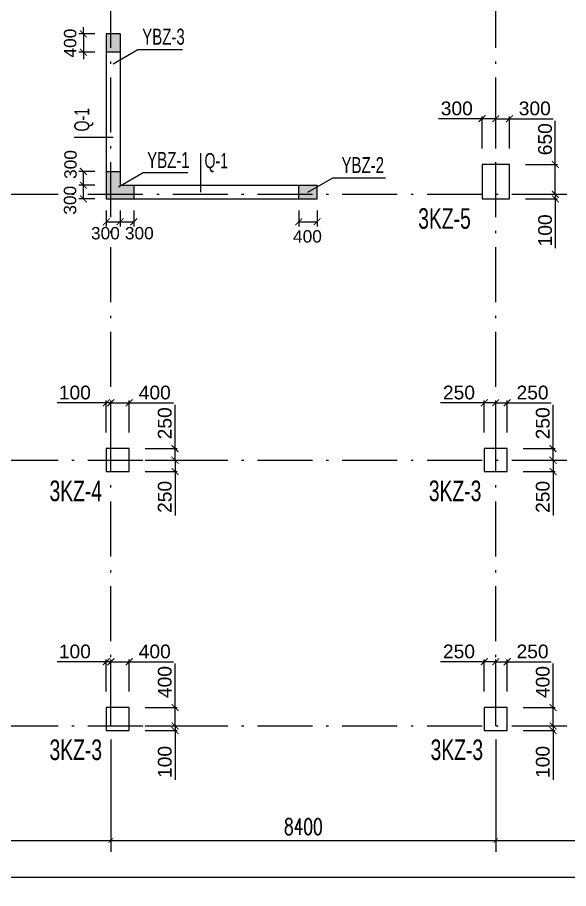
# Model space of a CAD drawing. Header units: millimetres. Extents: x -3831 to 465700, y 39900 to 106100.
# Drawn here: x 109560 to 121589, y 56450 to 75460 of the extents above; entities that cross this region are included whole.
import ezdxf

# ---------------------------------------------------------------- set-up
doc = ezdxf.new("R2010")
doc.units = ezdxf.units.MM
doc.linetypes.add('线型2', pattern=[1850, 1200, -300, 50, -300])
for name, color, linetype in [('AXIS', 3, 'Continuous'), ('BZ-name', 160, 'Continuous'), ('column_dim', 90, 'Continuous'), ('DOTE', 10, '线型2'), ('WALL-Beam', 80, 'Continuous'), ('wall_dim', 60, 'Continuous'), ('WALL_INFO', 130, 'Continuous')]:
    doc.layers.add(name, color=color, linetype=linetype)
for name, color, linetype, lineweight in [('S_Cl', 2, 'Continuous', 25), ('S_ColumFocus', 2, 'Continuous', 9), ('S_ConcWall', 3, 'Continuous', 25)]:
    doc.layers.add(name, color=color, linetype=linetype, lineweight=lineweight)
doc.styles.add('_TCH_DIM_T3', font='SIMPLEX', dxfattribs={"width": 0.705882, "bigfont": 'GBCBIG'})
doc.styles.get("Standard").update_dxf_attribs({"font": 'arial.ttf'})
doc.styles.add('xxxx', font='RIF.ttf')
doc.dimstyles.new('_TCH_ARCH&&100', dxfattribs={"dimtxt": 297.5, "dimasz": 100, "dimexe": 250, "dimexo": 300, "dimgap": 126.25, "dimtad": 1, "dimdec": 0, "dimzin": 0, "dimdsep": 46, "dimtxsty": '_TCH_DIM_T3', "dimblk": 'ARCHTICK', "dimcen": 0.09, "dimclrt": 7, "dimazin": 2, "dimtfac": 1, "dimtdec": 0, "dimtix": 1, "dimtmove": 2, "dimatfit": 3, "dimfxl": 100, "dimtolj": 1, "dimtzin": 0, "dimarcsym": 0})
doc.dimstyles.new('ISO-25', dxfattribs={"dimtxt": 2.5, "dimasz": 2.5, "dimexe": 1.25, "dimexo": 0.625, "dimtad": 1, "dimtxsty": 'Standard', "dimcen": 2.5, "dimadec": 0, "dimazin": 0, "dimtfac": 1, "dimtmove": 0, "dimatfit": 3, "dimfxl": 1, "dimarcsym": 0})

# ---------------------------------------------------------------- blocks, each defined once
blk = doc.blocks.new('_ArchTick')
at = {"color": 0, "linetype": 'ByBlock', "const_width": 0.15}
blk.add_lwpolyline([(-0.5, -0.5), (0.5, 0.5)], dxfattribs=at)
blk = doc.blocks.new('*D315')
at = {"layer": 'Defpoints', "color": 0, "transparency": 16777216}
for p in [(111500, 71500), (111800, 71500), (111800, 71000)]:
    blk.add_point(p, dxfattribs=at)
at = {"layer": 'wall_dim', "color": 0, "lineweight": -2, "transparency": 16777216}
for p, q in [((111500, 71250), (111500, 70901)), ((111800, 71250), (111800, 70901)), ((111500, 71000), (111800, 71000))]:
    blk.add_line(p, q, dxfattribs=at)
at = {"layer": 'wall_dim', "color": 0, "lineweight": -2, "transparency": 16777216, "xscale": 150, "yscale": 150, "zscale": 150, "rotation": 180}
blk.add_blockref('_ArchTick', (111500, 71000), dxfattribs=at)
at = {"layer": 'wall_dim', "color": 0, "lineweight": -2, "transparency": 16777216, "xscale": 150, "yscale": 150, "zscale": 150}
blk.add_blockref('_ArchTick', (111800, 71000), dxfattribs=at)
at = {"layer": 'wall_dim', "color": 7, "transparency": 16777216, "insert": (111480, 70750), "char_height": 270, "attachment_point": 5}
blk.add_mtext('300', dxfattribs=at)
blk = doc.blocks.new('*D316')
at = {"layer": 'Defpoints', "color": 0, "transparency": 16777216}
for p in [(111800, 71500), (112100, 71500), (112100, 71000)]:
    blk.add_point(p, dxfattribs=at)
at = {"layer": 'wall_dim', "color": 0, "lineweight": -2, "transparency": 16777216}
for p, q in [((111800, 71250), (111800, 70901)), ((112100, 71250), (112100, 70901)), ((111800, 71000), (112100, 71000))]:
    blk.add_line(p, q, dxfattribs=at)
at = {"layer": 'wall_dim', "color": 0, "lineweight": -2, "transparency": 16777216, "xscale": 150, "yscale": 150, "zscale": 150, "rotation": 180}
blk.add_blockref('_ArchTick', (111800, 71000), dxfattribs=at)
at = {"layer": 'wall_dim', "color": 0, "lineweight": -2, "transparency": 16777216, "xscale": 150, "yscale": 150, "zscale": 150}
blk.add_blockref('_ArchTick', (112100, 71000), dxfattribs=at)
at = {"layer": 'wall_dim', "color": 7, "transparency": 16777216, "insert": (112220, 70750), "char_height": 270, "attachment_point": 5}
blk.add_mtext('300', dxfattribs=at)
blk = doc.blocks.new('*D267')
at = {"layer": 'Defpoints', "color": 0, "transparency": 16777216}
for p in [(111000, 71800), (111500, 71800), (111500, 71500)]:
    blk.add_point(p, dxfattribs=at)
at = {"layer": 'wall_dim', "color": 0, "lineweight": -2, "transparency": 16777216}
for p, q in [((111250, 71800), (110901, 71800)), ((111000, 71500), (111000, 71800)), ((111250, 71500), (110901, 71500))]:
    blk.add_line(p, q, dxfattribs=at)
at = {"layer": 'wall_dim', "color": 0, "lineweight": -2, "transparency": 16777216, "xscale": 150, "yscale": 150, "zscale": 150}
for p, rotation in [((111000, 71800), 90), ((111000, 71500), 270)]:
    blk.add_blockref('_ArchTick', p, dxfattribs=dict(at, rotation=rotation))
at = {"layer": 'wall_dim', "color": 7, "transparency": 16777216, "insert": (110710, 71470), "char_height": 270, "attachment_point": 5, "rotation": 90}
blk.add_mtext('300', dxfattribs=at)
blk = doc.blocks.new('*D317')
at = {"layer": 'Defpoints', "color": 0, "transparency": 16777216}
for p in [(111000, 72100), (111500, 72100), (111500, 71800)]:
    blk.add_point(p, dxfattribs=at)
at = {"layer": 'wall_dim', "color": 0, "lineweight": -2, "transparency": 16777216}
for p, q in [((111250, 72100), (110901, 72100)), ((111000, 71800), (111000, 72100)), ((111250, 71800), (110901, 71800))]:
    blk.add_line(p, q, dxfattribs=at)
at = {"layer": 'wall_dim', "color": 0, "lineweight": -2, "transparency": 16777216, "xscale": 150, "yscale": 150, "zscale": 150}
for p, rotation in [((111000, 72100), 90), ((111000, 71800), 270)]:
    blk.add_blockref('_ArchTick', p, dxfattribs=dict(at, rotation=rotation))
at = {"layer": 'wall_dim', "color": 7, "transparency": 16777216, "insert": (110720, 72250), "char_height": 270, "attachment_point": 5, "rotation": 90}
blk.add_mtext('300', dxfattribs=at)
blk = doc.blocks.new('*D318')
at = {"layer": 'Defpoints', "color": 0, "transparency": 16777216}
for p in [(111500, 75100), (111000, 74700), (111500, 74700)]:
    blk.add_point(p, dxfattribs=at)
at = {"layer": 'wall_dim', "color": 0, "lineweight": -2, "transparency": 16777216}
for p, q in [((111250, 75100), (110901, 75100)), ((111000, 75100), (111000, 75250)), ((111000, 75100), (111000, 74700)), ((111250, 74700), (110901, 74700)), ((111000, 74700), (111000, 74550))]:
    blk.add_line(p, q, dxfattribs=at)
at = {"layer": 'wall_dim', "color": 0, "lineweight": -2, "transparency": 16777216, "xscale": 150, "yscale": 150, "zscale": 150}
for p, rotation in [((111000, 75100), 270), ((111000, 74700), 90)]:
    blk.add_blockref('_ArchTick', p, dxfattribs=dict(at, rotation=rotation))
at = {"layer": 'wall_dim', "color": 7, "transparency": 16777216, "insert": (110712, 74900), "char_height": 270, "attachment_point": 5, "rotation": 90}
blk.add_mtext('400', dxfattribs=at)
blk = doc.blocks.new('*D319')
at = {"layer": 'Defpoints', "color": 0, "transparency": 16777216}
for p in [(115700, 71500), (116100, 71500), (116100, 71000)]:
    blk.add_point(p, dxfattribs=at)
at = {"layer": 'wall_dim', "color": 0, "lineweight": -2, "transparency": 16777216}
for p, q in [((115700, 71250), (115700, 70901)), ((116100, 71250), (116100, 70901)), ((115700, 71000), (116100, 71000))]:
    blk.add_line(p, q, dxfattribs=at)
at = {"layer": 'wall_dim', "color": 0, "lineweight": -2, "transparency": 16777216, "xscale": 150, "yscale": 150, "zscale": 150, "rotation": 180}
blk.add_blockref('_ArchTick', (115700, 71000), dxfattribs=at)
at = {"layer": 'wall_dim', "color": 0, "lineweight": -2, "transparency": 16777216, "xscale": 150, "yscale": 150, "zscale": 150}
blk.add_blockref('_ArchTick', (116100, 71000), dxfattribs=at)
at = {"layer": 'wall_dim', "color": 7, "transparency": 16777216, "insert": (115890, 70680), "char_height": 270, "attachment_point": 5}
blk.add_mtext('400', dxfattribs=at)
blk = doc.blocks.new('*D1914')
at = {"layer": 'column_dim', "color": 0, "lineweight": -2, "transparency": 16777216}
for p, q in [((121300, 71600), (121300, 71750)), ((120650, 71600), (121350, 71600)), ((120650, 71500), (121350, 71500)), ((121300, 71600), (121300, 71500)), ((121300, 71500), (121300, 70426))]:
    blk.add_line(p, q, dxfattribs=at)
at = {"layer": 'Defpoints', "color": 0, "transparency": 16777216}
for p in [(120300, 71600), (120300, 71500), (121300, 71600)]:
    blk.add_point(p, dxfattribs=at)
at = {"layer": 'column_dim', "color": 0, "lineweight": -2, "transparency": 16777216, "xscale": 150, "yscale": 150, "zscale": 150}
for p, rotation in [((121300, 71600), 270), ((121300, 71500), 90)]:
    blk.add_blockref('_ArchTick', p, dxfattribs=dict(at, rotation=rotation))
at = {"layer": 'column_dim', "color": 7, "transparency": 16777216, "insert": (121077, 70813), "char_height": 300, "attachment_point": 5, "rotation": 90}
blk.add_mtext('100', dxfattribs=at)
blk = doc.blocks.new('*D1915')
at = {"layer": 'column_dim', "color": 0, "lineweight": -2, "transparency": 16777216}
for p, q in [((121300, 72250), (121300, 73203)), ((120650, 72250), (121350, 72250)), ((121300, 71600), (121300, 72250)), ((120650, 71600), (121350, 71600))]:
    blk.add_line(p, q, dxfattribs=at)
at = {"layer": 'Defpoints', "color": 0, "transparency": 16777216}
for p in [(120300, 72250), (120300, 71600), (121300, 71600)]:
    blk.add_point(p, dxfattribs=at)
at = {"layer": 'column_dim', "color": 0, "lineweight": -2, "transparency": 16777216, "xscale": 150, "yscale": 150, "zscale": 150}
for p, rotation in [((121300, 72250), 90), ((121300, 71600), 270)]:
    blk.add_blockref('_ArchTick', p, dxfattribs=dict(at, rotation=rotation))
at = {"layer": 'column_dim', "color": 7, "transparency": 16777216, "insert": (121077, 72802), "char_height": 300, "attachment_point": 5, "rotation": 90}
blk.add_mtext('650', dxfattribs=at)
blk = doc.blocks.new('*D1916')
at = {"layer": 'column_dim', "color": 0, "lineweight": -2, "transparency": 16777216}
for p, q in [((120000, 72600), (120000, 73300)), ((120000, 73250), (120300, 73250)), ((120300, 72600), (120300, 73300)), ((120300, 73250), (121252, 73250))]:
    blk.add_line(p, q, dxfattribs=at)
at = {"layer": 'Defpoints', "color": 0, "transparency": 16777216}
for p in [(120000, 73250), (120000, 72250), (120300, 72250)]:
    blk.add_point(p, dxfattribs=at)
at = {"layer": 'column_dim', "color": 0, "lineweight": -2, "transparency": 16777216, "xscale": 150, "yscale": 150, "zscale": 150, "rotation": 180}
blk.add_blockref('_ArchTick', (120000, 73250), dxfattribs=at)
at = {"layer": 'column_dim', "color": 0, "lineweight": -2, "transparency": 16777216, "xscale": 150, "yscale": 150, "zscale": 150}
blk.add_blockref('_ArchTick', (120300, 73250), dxfattribs=at)
at = {"layer": 'column_dim', "color": 7, "transparency": 16777216, "insert": (120851, 73473), "char_height": 300, "attachment_point": 5}
blk.add_mtext('300', dxfattribs=at)
blk = doc.blocks.new('*D1917')
at = {"layer": 'column_dim', "color": 0, "lineweight": -2, "transparency": 16777216}
for p, q in [((119700, 73250), (118748, 73250)), ((119700, 72600), (119700, 73300)), ((120000, 73250), (119700, 73250)), ((120000, 72600), (120000, 73300))]:
    blk.add_line(p, q, dxfattribs=at)
at = {"layer": 'Defpoints', "color": 0, "transparency": 16777216}
for p in [(120000, 73250), (119700, 72250), (120000, 72250)]:
    blk.add_point(p, dxfattribs=at)
at = {"layer": 'column_dim', "color": 0, "lineweight": -2, "transparency": 16777216, "xscale": 150, "yscale": 150, "zscale": 150, "rotation": 180}
blk.add_blockref('_ArchTick', (119700, 73250), dxfattribs=at)
at = {"layer": 'column_dim', "color": 0, "lineweight": -2, "transparency": 16777216, "xscale": 150, "yscale": 150, "zscale": 150}
blk.add_blockref('_ArchTick', (120000, 73250), dxfattribs=at)
at = {"layer": 'column_dim', "color": 7, "transparency": 16777216, "insert": (119149, 73473), "char_height": 300, "attachment_point": 5}
blk.add_mtext('300', dxfattribs=at)
blk = doc.blocks.new('*D1918')
at = {"layer": 'column_dim', "color": 0, "lineweight": -2, "transparency": 16777216}
for p, q in [((120600, 65800), (121300, 65800)), ((121250, 65800), (121250, 65550)), ((120600, 65550), (121300, 65550)), ((121250, 65550), (121250, 64593))]:
    blk.add_line(p, q, dxfattribs=at)
at = {"layer": 'Defpoints', "color": 0, "transparency": 16777216}
for p in [(120250, 65800), (121250, 65800), (120250, 65550)]:
    blk.add_point(p, dxfattribs=at)
at = {"layer": 'column_dim', "color": 0, "lineweight": -2, "transparency": 16777216, "xscale": 150, "yscale": 150, "zscale": 150}
for p, rotation in [((121250, 65800), 90), ((121250, 65550), 270)]:
    blk.add_blockref('_ArchTick', p, dxfattribs=dict(at, rotation=rotation))
at = {"layer": 'column_dim', "color": 7, "transparency": 16777216, "insert": (121027, 64997), "char_height": 300, "attachment_point": 5, "rotation": 90}
blk.add_mtext('250', dxfattribs=at)
blk = doc.blocks.new('*D1919')
at = {"layer": 'column_dim', "color": 0, "lineweight": -2, "transparency": 16777216}
for p, q in [((121250, 66050), (121250, 67007)), ((120600, 66050), (121300, 66050)), ((121250, 65800), (121250, 66050)), ((120600, 65800), (121300, 65800))]:
    blk.add_line(p, q, dxfattribs=at)
at = {"layer": 'Defpoints', "color": 0, "transparency": 16777216}
for p in [(120250, 66050), (120250, 65800), (121250, 65800)]:
    blk.add_point(p, dxfattribs=at)
at = {"layer": 'column_dim', "color": 0, "lineweight": -2, "transparency": 16777216, "xscale": 150, "yscale": 150, "zscale": 150}
for p, rotation in [((121250, 66050), 90), ((121250, 65800), 270)]:
    blk.add_blockref('_ArchTick', p, dxfattribs=dict(at, rotation=rotation))
at = {"layer": 'column_dim', "color": 7, "transparency": 16777216, "insert": (121027, 66603), "char_height": 300, "attachment_point": 5, "rotation": 90}
blk.add_mtext('250', dxfattribs=at)
blk = doc.blocks.new('*D1920')
at = {"layer": 'column_dim', "color": 0, "lineweight": -2, "transparency": 16777216}
for p, q in [((120000, 66400), (120000, 67100)), ((120000, 67050), (120250, 67050)), ((120250, 66400), (120250, 67100)), ((120250, 67050), (121207, 67050))]:
    blk.add_line(p, q, dxfattribs=at)
at = {"layer": 'Defpoints', "color": 0, "transparency": 16777216}
for p in [(120000, 67050), (120000, 66050), (120250, 66050)]:
    blk.add_point(p, dxfattribs=at)
at = {"layer": 'column_dim', "color": 0, "lineweight": -2, "transparency": 16777216, "xscale": 150, "yscale": 150, "zscale": 150, "rotation": 180}
blk.add_blockref('_ArchTick', (120000, 67050), dxfattribs=at)
at = {"layer": 'column_dim', "color": 0, "lineweight": -2, "transparency": 16777216, "xscale": 150, "yscale": 150, "zscale": 150}
blk.add_blockref('_ArchTick', (120250, 67050), dxfattribs=at)
at = {"layer": 'column_dim', "color": 7, "transparency": 16777216, "insert": (120803, 67273), "char_height": 300, "attachment_point": 5}
blk.add_mtext('250', dxfattribs=at)
blk = doc.blocks.new('*D1921')
at = {"layer": 'column_dim', "color": 0, "lineweight": -2, "transparency": 16777216}
for p, q in [((119750, 67050), (118793, 67050)), ((119750, 66400), (119750, 67100)), ((120000, 67050), (119750, 67050)), ((120000, 66400), (120000, 67100))]:
    blk.add_line(p, q, dxfattribs=at)
at = {"layer": 'Defpoints', "color": 0, "transparency": 16777216}
for p in [(120000, 67050), (119750, 66050), (120000, 66050)]:
    blk.add_point(p, dxfattribs=at)
at = {"layer": 'column_dim', "color": 0, "lineweight": -2, "transparency": 16777216, "xscale": 150, "yscale": 150, "zscale": 150, "rotation": 180}
blk.add_blockref('_ArchTick', (119750, 67050), dxfattribs=at)
at = {"layer": 'column_dim', "color": 0, "lineweight": -2, "transparency": 16777216, "xscale": 150, "yscale": 150, "zscale": 150}
blk.add_blockref('_ArchTick', (120000, 67050), dxfattribs=at)
at = {"layer": 'column_dim', "color": 7, "transparency": 16777216, "insert": (119197, 67273), "char_height": 300, "attachment_point": 5}
blk.add_mtext('250', dxfattribs=at)
blk = doc.blocks.new('*D1922')
at = {"layer": 'column_dim', "color": 0, "lineweight": -2, "transparency": 16777216}
for p, q in [((121250, 60000), (121250, 60150)), ((120600, 60000), (121300, 60000)), ((120600, 59900), (121300, 59900)), ((121250, 60000), (121250, 59900)), ((121250, 59900), (121250, 58826))]:
    blk.add_line(p, q, dxfattribs=at)
at = {"layer": 'Defpoints', "color": 0, "transparency": 16777216}
for p in [(120250, 60000), (120250, 59900), (121250, 60000)]:
    blk.add_point(p, dxfattribs=at)
at = {"layer": 'column_dim', "color": 0, "lineweight": -2, "transparency": 16777216, "xscale": 150, "yscale": 150, "zscale": 150}
for p, rotation in [((121250, 60000), 270), ((121250, 59900), 90)]:
    blk.add_blockref('_ArchTick', p, dxfattribs=dict(at, rotation=rotation))
at = {"layer": 'column_dim', "color": 7, "transparency": 16777216, "insert": (121027, 59213), "char_height": 300, "attachment_point": 5, "rotation": 90}
blk.add_mtext('100', dxfattribs=at)
blk = doc.blocks.new('*D1923')
at = {"layer": 'column_dim', "color": 0, "lineweight": -2, "transparency": 16777216}
for p, q in [((121250, 60400), (121250, 61364)), ((120600, 60400), (121300, 60400)), ((121250, 60000), (121250, 60400)), ((120600, 60000), (121300, 60000))]:
    blk.add_line(p, q, dxfattribs=at)
at = {"layer": 'Defpoints', "color": 0, "transparency": 16777216}
for p in [(120250, 60400), (120250, 60000), (121250, 60000)]:
    blk.add_point(p, dxfattribs=at)
at = {"layer": 'column_dim', "color": 0, "lineweight": -2, "transparency": 16777216, "xscale": 150, "yscale": 150, "zscale": 150}
for p, rotation in [((121250, 60400), 90), ((121250, 60000), 270)]:
    blk.add_blockref('_ArchTick', p, dxfattribs=dict(at, rotation=rotation))
at = {"layer": 'column_dim', "color": 7, "transparency": 16777216, "insert": (121027, 60957), "char_height": 300, "attachment_point": 5, "rotation": 90}
blk.add_mtext('400', dxfattribs=at)
blk = doc.blocks.new('*D1924')
at = {"layer": 'column_dim', "color": 0, "lineweight": -2, "transparency": 16777216}
for p, q in [((120000, 60750), (120000, 61450)), ((120250, 60750), (120250, 61450)), ((120000, 61400), (120250, 61400)), ((120250, 61400), (121207, 61400))]:
    blk.add_line(p, q, dxfattribs=at)
at = {"layer": 'Defpoints', "color": 0, "transparency": 16777216}
for p in [(120000, 61400), (120000, 60400), (120250, 60400)]:
    blk.add_point(p, dxfattribs=at)
at = {"layer": 'column_dim', "color": 0, "lineweight": -2, "transparency": 16777216, "xscale": 150, "yscale": 150, "zscale": 150, "rotation": 180}
blk.add_blockref('_ArchTick', (120000, 61400), dxfattribs=at)
at = {"layer": 'column_dim', "color": 0, "lineweight": -2, "transparency": 16777216, "xscale": 150, "yscale": 150, "zscale": 150}
blk.add_blockref('_ArchTick', (120250, 61400), dxfattribs=at)
at = {"layer": 'column_dim', "color": 7, "transparency": 16777216, "insert": (120803, 61623), "char_height": 300, "attachment_point": 5}
blk.add_mtext('250', dxfattribs=at)
blk = doc.blocks.new('*D1925')
at = {"layer": 'column_dim', "color": 0, "lineweight": -2, "transparency": 16777216}
for p, q in [((119750, 60750), (119750, 61450)), ((120000, 60750), (120000, 61450)), ((119750, 61400), (118793, 61400)), ((120000, 61400), (119750, 61400))]:
    blk.add_line(p, q, dxfattribs=at)
at = {"layer": 'Defpoints', "color": 0, "transparency": 16777216}
for p in [(120000, 61400), (119750, 60400), (120000, 60400)]:
    blk.add_point(p, dxfattribs=at)
at = {"layer": 'column_dim', "color": 0, "lineweight": -2, "transparency": 16777216, "xscale": 150, "yscale": 150, "zscale": 150, "rotation": 180}
blk.add_blockref('_ArchTick', (119750, 61400), dxfattribs=at)
at = {"layer": 'column_dim', "color": 0, "lineweight": -2, "transparency": 16777216, "xscale": 150, "yscale": 150, "zscale": 150}
blk.add_blockref('_ArchTick', (120000, 61400), dxfattribs=at)
at = {"layer": 'column_dim', "color": 7, "transparency": 16777216, "insert": (119197, 61623), "char_height": 300, "attachment_point": 5}
blk.add_mtext('250', dxfattribs=at)
blk = doc.blocks.new('*D1942')
at = {"layer": 'column_dim', "color": 0, "lineweight": -2, "transparency": 16777216}
for p, q in [((111600, 66400), (111600, 67100)), ((111600, 67050), (112000, 67050)), ((112000, 66400), (112000, 67100)), ((112000, 67050), (112964, 67050))]:
    blk.add_line(p, q, dxfattribs=at)
at = {"layer": 'Defpoints', "color": 0, "transparency": 16777216}
for p in [(111600, 67050), (111600, 66050), (112000, 66050)]:
    blk.add_point(p, dxfattribs=at)
at = {"layer": 'column_dim', "color": 0, "lineweight": -2, "transparency": 16777216, "xscale": 150, "yscale": 150, "zscale": 150, "rotation": 180}
blk.add_blockref('_ArchTick', (111600, 67050), dxfattribs=at)
at = {"layer": 'column_dim', "color": 0, "lineweight": -2, "transparency": 16777216, "xscale": 150, "yscale": 150, "zscale": 150}
blk.add_blockref('_ArchTick', (112000, 67050), dxfattribs=at)
at = {"layer": 'column_dim', "color": 7, "transparency": 16777216, "insert": (112557, 67273), "char_height": 300, "attachment_point": 5}
blk.add_mtext('400', dxfattribs=at)
blk = doc.blocks.new('*D1943')
at = {"layer": 'column_dim', "color": 0, "lineweight": -2, "transparency": 16777216}
for p, q in [((111500, 67050), (110426, 67050)), ((111500, 66400), (111500, 67100)), ((111600, 67050), (111500, 67050)), ((111600, 66400), (111600, 67100)), ((111600, 67050), (111750, 67050))]:
    blk.add_line(p, q, dxfattribs=at)
at = {"layer": 'Defpoints', "color": 0, "transparency": 16777216}
for p in [(111600, 67050), (111500, 66050), (111600, 66050)]:
    blk.add_point(p, dxfattribs=at)
at = {"layer": 'column_dim', "color": 0, "lineweight": -2, "transparency": 16777216, "xscale": 150, "yscale": 150, "zscale": 150}
blk.add_blockref('_ArchTick', (111500, 67050), dxfattribs=at)
at = {"layer": 'column_dim', "color": 0, "lineweight": -2, "transparency": 16777216, "xscale": 150, "yscale": 150, "zscale": 150, "rotation": 180}
blk.add_blockref('_ArchTick', (111600, 67050), dxfattribs=at)
at = {"layer": 'column_dim', "color": 7, "transparency": 16777216, "insert": (110813, 67273), "char_height": 300, "attachment_point": 5}
blk.add_mtext('100', dxfattribs=at)
blk = doc.blocks.new('*D1944')
at = {"layer": 'column_dim', "color": 0, "lineweight": -2, "transparency": 16777216}
for p, q in [((112350, 65800), (113050, 65800)), ((113000, 65800), (113000, 65550)), ((112350, 65550), (113050, 65550)), ((113000, 65550), (113000, 64593))]:
    blk.add_line(p, q, dxfattribs=at)
at = {"layer": 'Defpoints', "color": 0, "transparency": 16777216}
for p in [(112000, 65800), (113000, 65800), (112000, 65550)]:
    blk.add_point(p, dxfattribs=at)
at = {"layer": 'column_dim', "color": 0, "lineweight": -2, "transparency": 16777216, "xscale": 150, "yscale": 150, "zscale": 150}
for p, rotation in [((113000, 65800), 90), ((113000, 65550), 270)]:
    blk.add_blockref('_ArchTick', p, dxfattribs=dict(at, rotation=rotation))
at = {"layer": 'column_dim', "color": 7, "transparency": 16777216, "insert": (112777, 64997), "char_height": 300, "attachment_point": 5, "rotation": 90}
blk.add_mtext('250', dxfattribs=at)
blk = doc.blocks.new('*D1945')
at = {"layer": 'column_dim', "color": 0, "lineweight": -2, "transparency": 16777216}
for p, q in [((113000, 66050), (113000, 67007)), ((112350, 66050), (113050, 66050)), ((113000, 65800), (113000, 66050)), ((112350, 65800), (113050, 65800))]:
    blk.add_line(p, q, dxfattribs=at)
at = {"layer": 'Defpoints', "color": 0, "transparency": 16777216}
for p in [(112000, 66050), (112000, 65800), (113000, 65800)]:
    blk.add_point(p, dxfattribs=at)
at = {"layer": 'column_dim', "color": 0, "lineweight": -2, "transparency": 16777216, "xscale": 150, "yscale": 150, "zscale": 150}
for p, rotation in [((113000, 66050), 90), ((113000, 65800), 270)]:
    blk.add_blockref('_ArchTick', p, dxfattribs=dict(at, rotation=rotation))
at = {"layer": 'column_dim', "color": 7, "transparency": 16777216, "insert": (112777, 66603), "char_height": 300, "attachment_point": 5, "rotation": 90}
blk.add_mtext('250', dxfattribs=at)
blk = doc.blocks.new('*D1946')
at = {"layer": 'column_dim', "color": 0, "lineweight": -2, "transparency": 16777216}
for p, q in [((111600, 60750), (111600, 61450)), ((112000, 60750), (112000, 61450)), ((111600, 61400), (112000, 61400)), ((112000, 61400), (112964, 61400))]:
    blk.add_line(p, q, dxfattribs=at)
at = {"layer": 'Defpoints', "color": 0, "transparency": 16777216}
for p in [(111600, 61400), (111600, 60400), (112000, 60400)]:
    blk.add_point(p, dxfattribs=at)
at = {"layer": 'column_dim', "color": 0, "lineweight": -2, "transparency": 16777216, "xscale": 150, "yscale": 150, "zscale": 150, "rotation": 180}
blk.add_blockref('_ArchTick', (111600, 61400), dxfattribs=at)
at = {"layer": 'column_dim', "color": 0, "lineweight": -2, "transparency": 16777216, "xscale": 150, "yscale": 150, "zscale": 150}
blk.add_blockref('_ArchTick', (112000, 61400), dxfattribs=at)
at = {"layer": 'column_dim', "color": 7, "transparency": 16777216, "insert": (112557, 61623), "char_height": 300, "attachment_point": 5}
blk.add_mtext('400', dxfattribs=at)
blk = doc.blocks.new('*D1947')
at = {"layer": 'column_dim', "color": 0, "lineweight": -2, "transparency": 16777216}
for p, q in [((111500, 60750), (111500, 61450)), ((111600, 60750), (111600, 61450)), ((111500, 61400), (110426, 61400)), ((111600, 61400), (111500, 61400)), ((111600, 61400), (111750, 61400))]:
    blk.add_line(p, q, dxfattribs=at)
at = {"layer": 'Defpoints', "color": 0, "transparency": 16777216}
for p in [(111600, 61400), (111500, 60400), (111600, 60400)]:
    blk.add_point(p, dxfattribs=at)
at = {"layer": 'column_dim', "color": 0, "lineweight": -2, "transparency": 16777216, "xscale": 150, "yscale": 150, "zscale": 150}
blk.add_blockref('_ArchTick', (111500, 61400), dxfattribs=at)
at = {"layer": 'column_dim', "color": 0, "lineweight": -2, "transparency": 16777216, "xscale": 150, "yscale": 150, "zscale": 150, "rotation": 180}
blk.add_blockref('_ArchTick', (111600, 61400), dxfattribs=at)
at = {"layer": 'column_dim', "color": 7, "transparency": 16777216, "insert": (110813, 61623), "char_height": 300, "attachment_point": 5}
blk.add_mtext('100', dxfattribs=at)
blk = doc.blocks.new('*D1948')
at = {"layer": 'column_dim', "color": 0, "lineweight": -2, "transparency": 16777216}
for p, q in [((113000, 60000), (113000, 60150)), ((112350, 60000), (113050, 60000)), ((112350, 59900), (113050, 59900)), ((113000, 60000), (113000, 59900)), ((113000, 59900), (113000, 58826))]:
    blk.add_line(p, q, dxfattribs=at)
at = {"layer": 'Defpoints', "color": 0, "transparency": 16777216}
for p in [(112000, 60000), (112000, 59900), (113000, 60000)]:
    blk.add_point(p, dxfattribs=at)
at = {"layer": 'column_dim', "color": 0, "lineweight": -2, "transparency": 16777216, "xscale": 150, "yscale": 150, "zscale": 150}
for p, rotation in [((113000, 60000), 270), ((113000, 59900), 90)]:
    blk.add_blockref('_ArchTick', p, dxfattribs=dict(at, rotation=rotation))
at = {"layer": 'column_dim', "color": 7, "transparency": 16777216, "insert": (112777, 59213), "char_height": 300, "attachment_point": 5, "rotation": 90}
blk.add_mtext('100', dxfattribs=at)
blk = doc.blocks.new('*D1949')
at = {"layer": 'column_dim', "color": 0, "lineweight": -2, "transparency": 16777216}
for p, q in [((113000, 60400), (113000, 61364)), ((112350, 60400), (113050, 60400)), ((113000, 60000), (113000, 60400)), ((112350, 60000), (113050, 60000))]:
    blk.add_line(p, q, dxfattribs=at)
at = {"layer": 'Defpoints', "color": 0, "transparency": 16777216}
for p in [(112000, 60400), (112000, 60000), (113000, 60000)]:
    blk.add_point(p, dxfattribs=at)
at = {"layer": 'column_dim', "color": 0, "lineweight": -2, "transparency": 16777216, "xscale": 150, "yscale": 150, "zscale": 150}
for p, rotation in [((113000, 60400), 90), ((113000, 60000), 270)]:
    blk.add_blockref('_ArchTick', p, dxfattribs=dict(at, rotation=rotation))
at = {"layer": 'column_dim', "color": 7, "transparency": 16777216, "insert": (112777, 60957), "char_height": 300, "attachment_point": 5, "rotation": 90}
blk.add_mtext('400', dxfattribs=at)
blk = doc.blocks.new('*D2304')
at = {"layer": 'AXIS', "color": 0, "lineweight": -2, "transparency": 16777216}
for p, q in [((105800, 59700), (105800, 57250)), ((111600, 59700), (111600, 57250)), ((105800, 57500), (111600, 57500))]:
    blk.add_line(p, q, dxfattribs=at)
at = {"layer": 'Defpoints', "color": 0, "transparency": 16777216}
for p in [(105800, 60000), (111600, 60000), (111600, 57500)]:
    blk.add_point(p, dxfattribs=at)
at = {"layer": 'AXIS', "color": 0, "lineweight": -2, "transparency": 16777216, "xscale": 100, "yscale": 100, "zscale": 100, "rotation": 180}
blk.add_blockref('_ArchTick', (105800, 57500), dxfattribs=at)
at = {"layer": 'AXIS', "color": 0, "lineweight": -2, "transparency": 16777216, "xscale": 100, "yscale": 100, "zscale": 100}
blk.add_blockref('_ArchTick', (111600, 57500), dxfattribs=at)
at = {"layer": 'AXIS', "color": 7, "transparency": 16777216, "insert": (108700, 57801.25), "char_height": 350, "attachment_point": 5, "style": '_TCH_DIM_T3'}
blk.add_mtext('\\A1;5800', dxfattribs=at)
blk = doc.blocks.new('*D2305')
at = {"layer": 'AXIS', "color": 0, "lineweight": -2, "transparency": 16777216}
for p, q in [((111600, 59700), (111600, 57250)), ((120000, 59700), (120000, 57250)), ((111600, 57500), (120000, 57500))]:
    blk.add_line(p, q, dxfattribs=at)
at = {"layer": 'Defpoints', "color": 0, "transparency": 16777216}
for p in [(111600, 60000), (120000, 60000), (120000, 57500)]:
    blk.add_point(p, dxfattribs=at)
at = {"layer": 'AXIS', "color": 0, "lineweight": -2, "transparency": 16777216, "xscale": 100, "yscale": 100, "zscale": 100, "rotation": 180}
blk.add_blockref('_ArchTick', (111600, 57500), dxfattribs=at)
at = {"layer": 'AXIS', "color": 0, "lineweight": -2, "transparency": 16777216, "xscale": 100, "yscale": 100, "zscale": 100}
blk.add_blockref('_ArchTick', (120000, 57500), dxfattribs=at)
at = {"layer": 'AXIS', "color": 7, "transparency": 16777216, "insert": (115800, 57801.25), "char_height": 350, "attachment_point": 5, "style": '_TCH_DIM_T3'}
blk.add_mtext('\\A1;8400', dxfattribs=at)
blk = doc.blocks.new('*D2306')
at = {"layer": 'AXIS', "color": 0, "lineweight": -2, "transparency": 16777216}
for p, q in [((120000, 59700), (120000, 57250)), ((128400, 59700), (128400, 57250)), ((120000, 57500), (128400, 57500))]:
    blk.add_line(p, q, dxfattribs=at)
at = {"layer": 'Defpoints', "color": 0, "transparency": 16777216}
for p in [(120000, 60000), (128400, 60000), (128400, 57500)]:
    blk.add_point(p, dxfattribs=at)
at = {"layer": 'AXIS', "color": 0, "lineweight": -2, "transparency": 16777216, "xscale": 100, "yscale": 100, "zscale": 100, "rotation": 180}
blk.add_blockref('_ArchTick', (120000, 57500), dxfattribs=at)
at = {"layer": 'AXIS', "color": 0, "lineweight": -2, "transparency": 16777216, "xscale": 100, "yscale": 100, "zscale": 100}
blk.add_blockref('_ArchTick', (128400, 57500), dxfattribs=at)
at = {"layer": 'AXIS', "color": 7, "transparency": 16777216, "insert": (124200, 57801.25), "char_height": 350, "attachment_point": 5, "style": '_TCH_DIM_T3'}
blk.add_mtext('\\A1;8400', dxfattribs=at)
blk = doc.blocks.new('*D2354')
at = {"layer": 'AXIS', "color": 0, "lineweight": -2, "transparency": 16777216}
for p, q in [((100000, 59700), (100000, 56450)), ((172500, 59700), (172500, 56450)), ((100000, 56700), (172500, 56700))]:
    blk.add_line(p, q, dxfattribs=at)
at = {"layer": 'Defpoints', "color": 0, "transparency": 16777216}
for p in [(100000, 60000), (172500, 60000), (172500, 56700)]:
    blk.add_point(p, dxfattribs=at)
at = {"layer": 'AXIS', "color": 0, "lineweight": -2, "transparency": 16777216, "xscale": 100, "yscale": 100, "zscale": 100, "rotation": 180}
blk.add_blockref('_ArchTick', (100000, 56700), dxfattribs=at)
at = {"layer": 'AXIS', "color": 0, "lineweight": -2, "transparency": 16777216, "xscale": 100, "yscale": 100, "zscale": 100}
blk.add_blockref('_ArchTick', (172500, 56700), dxfattribs=at)
at = {"layer": 'AXIS', "color": 7, "transparency": 16777216, "insert": (136250, 57001.25), "char_height": 350, "attachment_point": 5, "style": '_TCH_DIM_T3'}
blk.add_mtext('\\A1;72500', dxfattribs=at)

msp = doc.modelspace()

# ---------------------------------------------------------------- hatches: boundary and pattern name
at = {"layer": 'WALL-Beam', "true_color": 0x636466}
h = msp.add_hatch(color=251, dxfattribs=at)
h.dxf.hatch_style = 1
h.paths.add_polyline_path([(111800, 75100), (111500, 75100), (111500, 74700), (111800, 74700)])
h = msp.add_hatch(color=251, dxfattribs=at)
h.dxf.hatch_style = 1
h.paths.add_polyline_path([(111500, 71500), (112100, 71500), (112100, 71800), (111800, 71800), (111800, 72100), (111500, 72100)])
h = msp.add_hatch(color=251, dxfattribs=at)
h.dxf.hatch_style = 1
h.paths.add_polyline_path([(116100, 71500), (116100, 71800), (115700, 71800), (115700, 71500)])

# ---------------------------------------------------------------- linework, layer by layer
at = {"layer": 'BZ-name'}
for points in [[(111650, 74450), (112191.26562, 74762.5), (113166.26562, 74762.5)], [(111762.5, 71762.5), (112303.76562, 72075), (113278.76562, 72075)], [(115900, 71650), (116441.26562, 71962.5), (117591.26562, 71962.5)]]:
    msp.add_lwpolyline(points, dxfattribs=at)
at = {"layer": 'DOTE'}
for p, q in [((111600, 60000), (111600, 101300)), ((120000, 60000), (120000, 101300)), ((100000, 71600), (172500, 71600)), ((100000, 65800), (172500, 65800)), ((100000, 60000), (172500, 60000))]:
    msp.add_line(p, q, dxfattribs=at)
at = {"layer": 'S_Cl'}
for points in [[(120300, 71500), (120300, 72250), (119700, 72250), (119700, 71500)], [(112000, 65550), (112000, 66050), (111500, 66050), (111500, 65550)], [(120250, 65550), (120250, 66050), (119750, 66050), (119750, 65550)], [(112000, 59900), (112000, 60400), (111500, 60400), (111500, 59900)], [(120250, 59900), (120250, 60400), (119750, 60400), (119750, 59900)]]:
    msp.add_lwpolyline(points, close=True, dxfattribs=at)
at = {"layer": 'S_ConcWall'}
for p, q in [((111500, 75100), (111500, 71500)), ((111800, 75100), (111500, 75100)), ((111800, 75100), (111800, 71800)), ((111800, 74700), (111500, 74700)), ((111500, 72100), (111800, 72100)), ((111800, 71800), (116100, 71800)), ((112100, 71800), (112100, 71500)), ((115700, 71500), (115700, 71800)), ((116100, 71500), (116100, 71800)), ((111500, 71500), (116100, 71500))]:
    msp.add_line(p, q, dxfattribs=at)
at = {"layer": 'WALL_INFO'}
for p, q in [((111650, 72840), (110800, 72840)), ((113560, 71650), (113560, 72500))]:
    msp.add_line(p, q, dxfattribs=at)

# ---------------------------------------------------------------- texts
at = {"layer": 'BZ-name', "char_height": 350, "attachment_point": 5, "style": 'xxxx'}
for s, insert, width in [('{\\W0.7;YBZ-3}', (112747.51562, 75037.5), 837.5), ('{\\W0.7;YBZ-1}', (112855.82812, 72350), 845.875), ('{\\W0.7;YBZ-2}', (117097.14062, 72237.5), 988.25)]:
    msp.add_mtext(s, dxfattribs=dict(at, insert=insert, width=width))
at = {"layer": 'S_ColumFocus', "char_height": 450, "attachment_point": 5, "style": 'xxxx'}
for s, insert, width in [('{\\W0.7;3KZ-5}', (118880.92096, 71069.37245), 979.875), ('{\\W0.7;3KZ-4}', (110833.58697, 65125.64027), 845.875), ('{\\W0.7;3KZ-3}', (119112.89947, 65125.64027), 904.5), ('{\\W0.7;3KZ-3}', (110833.58697, 59475.6403), 845.875), ('{\\W0.7;3KZ-3}', (119150.58697, 59475.6403), 979.875)]:
    msp.add_mtext(s, dxfattribs=dict(at, insert=insert, width=width))
at = {"layer": 'WALL_INFO', "insert": (110800, 72970), "char_height": 330, "width": 206.3338065, "attachment_point": 1, "rotation": 89.999998465, "style": 'xxxx'}
msp.add_mtext('\\W0.7000;Q-1', dxfattribs=at)
at = {"layer": 'WALL_INFO', "insert": (113642.51397, 72500), "char_height": 330, "width": 282.972067, "attachment_point": 1, "style": 'xxxx'}
msp.add_mtext('\\W0.7000;Q-1', dxfattribs=at)

# ---------------------------------------------------------------- dimensions: what is measured, and where the dimension line sits
at = {"layer": 'AXIS'}
for p1, p2, distance, picture, middle in [((100000, 60000), (172500, 60000), -3300, '*D2354', (136250, 57001.25)), ((105800, 60000), (111600, 60000), -2500, '*D2304', (108700, 57801.25)), ((111600, 60000), (120000, 60000), -2500, '*D2305', (115800, 57801.25)), ((120000, 60000), (128400, 60000), -2500, '*D2306', (124200, 57801.25))]:
    dim = msp.add_aligned_dim(p1=p1, p2=p2, distance=distance, dimstyle='_TCH_ARCH&&100', override={"dimtxt": 350}, dxfattribs=at)
    dim.commit()
    dim.dimension.update_dxf_attribs({"geometry": picture, "text_midpoint": middle})
at = {"layer": 'column_dim'}
for p1, p2, distance, picture, middle in [((119700, 72250), (120000, 72250), 1000, '*D1917', (119149.20191, 73473.27422)), ((120300, 72250), (120000, 72250), -1000, '*D1916', (120850.79809, 73473.27422)), ((120300, 72250), (120300, 71600), 1000, '*D1915', (121076.8281, 72801.71896)), ((120300, 71500), (120300, 71600), -1000, '*D1914', (121076.8281, 70813.21965)), ((111500, 66050), (111600, 66050), 1000, '*D1943', (110813.21965, 67273.1719)), ((112000, 66050), (111600, 66050), -1000, '*D1942', (112556.93724, 67273.1719)), ((119750, 66050), (120000, 66050), 1000, '*D1921', (119196.54161, 67273.1719)), ((120250, 66050), (120000, 66050), -1000, '*D1920', (120803.45839, 67273.1719)), ((112000, 66050), (112000, 65800), 1000, '*D1945', (112776.8281, 66603.45839)), ((120250, 66050), (120250, 65800), 1000, '*D1919', (121026.8281, 66603.45839)), ((112000, 65550), (112000, 65800), -1000, '*D1944', (112776.8281, 64996.54161)), ((120250, 65550), (120250, 65800), -1000, '*D1918', (121026.8281, 64996.54161)), ((111500, 60400), (111600, 60400), 1000, '*D1947', (110813.21965, 61623.1719)), ((112000, 60400), (111600, 60400), -1000, '*D1946', (112556.93724, 61623.1719)), ((119750, 60400), (120000, 60400), 1000, '*D1925', (119196.54161, 61623.1719)), ((120250, 60400), (120000, 60400), -1000, '*D1924', (120803.45839, 61623.1719)), ((112000, 60400), (112000, 60000), 1000, '*D1949', (112776.8281, 60956.93724)), ((120250, 60400), (120250, 60000), 1000, '*D1923', (121026.8281, 60956.93724)), ((112000, 59900), (112000, 60000), -1000, '*D1948', (112776.8281, 59213.21965)), ((120250, 59900), (120250, 60000), -1000, '*D1922', (121026.8281, 59213.21965))]:
    dim = msp.add_aligned_dim(p1=p1, p2=p2, distance=distance, dimstyle='ISO-25', override={"dimtxt": 300, "dimasz": 150, "dimexe": 50, "dimexo": 350, "dimgap": 70, "dimjust": 1, "dimblk1": 'ArchTick', "dimblk2": 'ArchTick', "dimsah": 1, "dimclrt": 7}, dxfattribs=at)
    dim.commit()
    dim.dimension.update_dxf_attribs({"geometry": picture, "text_midpoint": middle})
at = {"layer": 'wall_dim'}
dim = msp.add_linear_dim(base=(111000, 74700), p1=(111500, 75100), p2=(111500, 74700), angle=270, dimstyle='ISO-25', override={"dimtxt": 270, "dimasz": 150, "dimexe": 99, "dimexo": 250, "dimgap": 150, "dimblk1": 'ArchTick', "dimblk2": 'ArchTick', "dimsah": 1, "dimclrt": 7, "dimtix": 1, "dimtofl": 1, "dimtmove": 2}, dxfattribs=at)
dim.commit()
dim.dimension.update_dxf_attribs({"geometry": '*D318', "text_midpoint": (110712.14529, 74900)})
for base, p1, p2, picture, middle in [((111000, 72100), (111500, 71800), (111500, 72100), '*D317', (110720, 72250)), ((111000, 71800), (111500, 71500), (111500, 71800), '*D267', (110710, 71470))]:
    dim = msp.add_linear_dim(base=base, p1=p1, p2=p2, angle=270, dimstyle='ISO-25', override={"dimtxt": 270, "dimasz": 150, "dimexe": 99, "dimexo": 250, "dimgap": 150, "dimblk1": 'ArchTick', "dimblk2": 'ArchTick', "dimsah": 1, "dimclrt": 7, "dimtix": 1, "dimtmove": 2}, dxfattribs=at)
    dim.commit()
    dim.dimension.update_dxf_attribs({"geometry": picture, "text_midpoint": middle, "dimtype": 160})
for base, p1, p2, picture, middle in [((111800, 71000), (111500, 71500), (111800, 71500), '*D315', (111480, 70750)), ((112100, 71000), (111800, 71500), (112100, 71500), '*D316', (112220, 70750)), ((116100, 71000), (115700, 71500), (116100, 71500), '*D319', (115890, 70680))]:
    dim = msp.add_linear_dim(base=base, p1=p1, p2=p2, dimstyle='ISO-25', override={"dimtxt": 270, "dimasz": 150, "dimexe": 99, "dimexo": 250, "dimgap": 150, "dimblk1": 'ArchTick', "dimblk2": 'ArchTick', "dimsah": 1, "dimclrt": 7, "dimtix": 1, "dimtmove": 2}, dxfattribs=at)
    dim.commit()
    dim.dimension.update_dxf_attribs({"geometry": picture, "text_midpoint": middle, "dimtype": 160})

doc.saveas('drawing.dxf')
